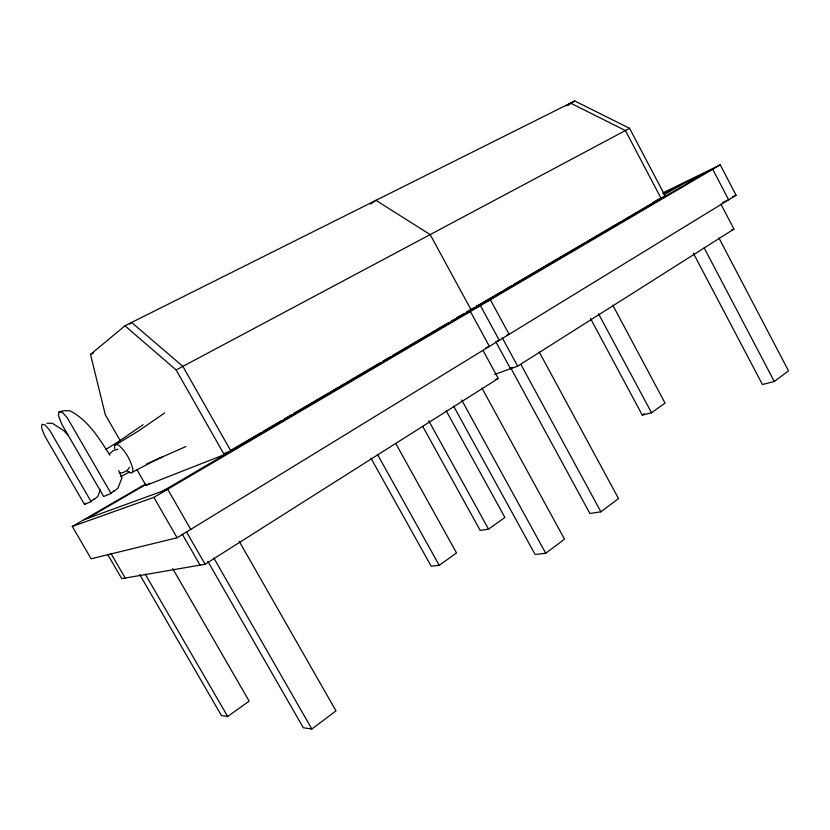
<?xml version="1.0" encoding="UTF-8"?>
<svg xmlns="http://www.w3.org/2000/svg" width="830" height="830" viewBox="0 0 830 830"><rect width="100%" height="100%" fill="white"/><g stroke="black" fill="none" stroke-linecap="round" stroke-linejoin="round"><path stroke-width="1.25" d="M109.882 455.193C99.216 438.499 88.156 420.084 69.917 410.788L64.149 410.694L59.044 411.805L58.442 415.571L61.825 424.286L103.657 496.506L111.064 493.477L113.866 490.696M100.399 489.814L97.857 496.382L94.06 499.525M129.584 467.217L127.384 470.216L123.058 472.675L119.302 473.038M93.79 498.986L91.113 501.621L84.484 504.339L44.779 436.009L41.5 427.803L41.977 424.306L45.079 424.939L49.603 430.116L91.113 501.621M109.487 453.927L113.233 450.649L118.026 449.186M120.796 441.653L105.296 414.71L90.522 354.42L124.988 325.785L574.713 100.98L629.576 128.328L665.204 196.077L224.256 454.674L145.987 485.436L136.94 469.718M114.063 491.308L118.036 487.999L122 477.624L118.68 470.6M129.625 324.115L131.617 322.465L182.88 366.383L230.813 450.835L224.816 453.201M207.832 561.381L303.313 727.754L311.852 729.02L335.984 710.874L239.196 541.285M453.595 406.109L535.111 554.461L545.735 553.257L564.514 539.147L481.888 387.973M510.699 367.835L589.891 513.5L600.899 511.809L618.516 498.571L539.272 352.096M693.309 253.109L762.428 384.518L774.307 381.499L788.5 370.834L718.873 237.857M164.641 412.967L138.496 430.978L114.903 445.295M143.102 424.69L117.756 442.131L105.918 449.3M84.484 504.339L85.853 503.354M422.688 426.309L480.207 530.422L488.528 529.135L504.889 517.453L446.187 410.757M590.555 318.585L642.275 415.104L651.509 412.749L665.048 403.079L612.779 305.16M139.71 574.536L221.454 715.595L227.659 716.518L249.156 701.153L172.692 568.591M370.927 458.119L431.206 566.236L439.226 565.323L456.542 552.946L395.702 443.365M642.275 415.104L644.35 413.62M370.657 204.045L375.969 200.331L430.158 234.6L471.139 309.891M566.226 105.887L570.532 103.076L625.395 130.549L661.137 198.463L653.023 202.406M568.239 105.203L574.713 100.98M107.641 554.347L121.761 578.645L205.083 564.244L498.28 378.449L482.967 350.364M494.67 374.403L517.65 366.165L733.948 229.101L720.928 204.17M512.681 367.348L510.492 368.738L495.801 341.711M145.468 484.108L72.293 526.448L91.134 558.798L177.101 537.757L736.086 195.247L720.243 164.828L663.232 192.768M664 194.884L682.675 183.949M231.497 449.922L260.454 432.949M262.685 431.642L281.619 420.54M283.85 419.233L291.641 414.668M293.872 413.361L328.4 393.119M330.631 391.812L338.422 387.237M340.653 385.929L343.994 383.979M346.224 382.671L380.752 362.43M382.983 361.123L390.774 356.547M393.005 355.24L448.698 322.6M452.039 320.639L454.269 319.332M456.5 318.025L464.292 313.46M467.632 311.499L474.324 307.577M476.555 306.27L501.081 291.89M503.312 290.583L511.114 286.008M513.345 284.7L584.704 242.868M586.935 241.561L621.504 221.299M623.735 219.992L657.184 200.383M163.002 490.955L463.514 314.663M483.361 303.023L704.732 173.159M72.293 526.448L153.872 497.357L720.243 164.828M86.911 518.657L146.194 484.326M145.987 485.436L149.784 483.236M124.988 325.785L176.136 369.973L629.576 128.328M120.713 476.617L129.667 471.959M132.437 472.166L157.015 459.364M90.522 354.42L93.583 352.875M662.859 193.649L712.711 169.258L728.636 199.812L722.754 202.458M657.07 200.03L665.204 196.077M476.306 306.27L490.364 299.796L509.101 334.334L506.705 335.299M466.377 312.07L480.435 305.627L499.297 340.342L496.9 341.296M456.344 317.942L470.403 311.52L489.399 346.401L485.799 347.843M732.548 196.845L736.086 195.247M146.848 463.835L185.92 446.509M157.275 459.156L162.939 456.739M731.645 230.066L733.948 229.101M83.82 519.777L167.691 489.244L190.734 529.405M495.925 379.279L498.28 378.449M46.833 423.238L52.332 423.3L63.837 430.666L67.842 435.045M59.044 411.805L62.447 412.386L67.282 417.822L111.064 493.477M110.971 553.527L125.216 578.053M145.209 574.132L227.659 716.518M153.872 497.357L177.101 537.757M213.839 558.071L311.852 729.02M186.428 531.76L205.083 564.244M182.237 534.095L200.061 565.116M176.136 369.973L224.256 454.674M377.422 454.373L439.226 565.323M428.685 420.686L488.528 529.135M461.656 399.987L545.735 553.257M520.908 364.453L600.899 511.809M502.223 337.748L517.65 366.165M598.472 313.647L651.509 412.749M704.172 247.9L774.307 381.499M127.125 470.786A11.89 4.109 59.4 0 0 132.707 468.774C130.767 460.349 126.212 452.63 120.163 446.488A11.911 4.119 59.5 0 0 114.706 448.75"/></g></svg>
